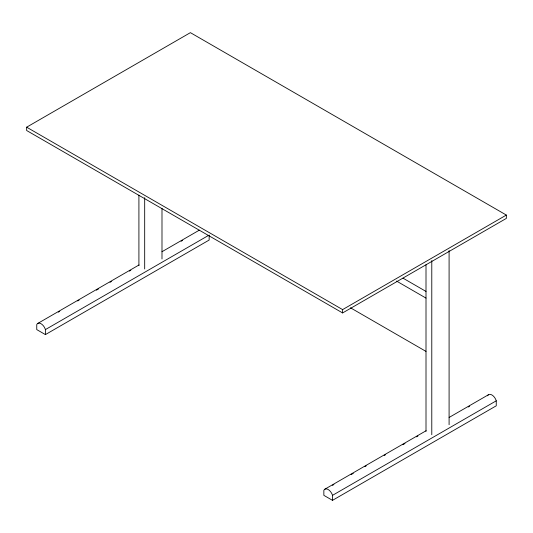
<?xml version="1.0" encoding="UTF-8"?>
<svg xmlns="http://www.w3.org/2000/svg" width="533" height="533" viewBox="0 0 533 533"><rect width="100%" height="100%" fill="white"/><g stroke="black" fill="none" stroke-linecap="round" stroke-linejoin="round"><path stroke-width="0.8" d="M26.65 127.187L190.394 32.653L506.35 215.066L506.35 218.397L342.606 312.938L26.65 130.518L26.65 127.187L342.606 309.606L506.35 215.066M37.763 323.438L139.033 264.968M162.012 251.703L199.362 230.143M58.297 312.158L59.729 311.332M77.685 300.965L79.124 300.132M96.36 290.185L98.512 288.939M110.005 282.303L111.444 281.477M129.392 271.11L130.832 270.278M181.107 241.256L182.539 240.43M45.405 329.594A6.629 3.831 60 0 0 41.074 323.764A6.629 3.831 60 0 0 36.75 324.597L36.75 329.594L45.405 334.597L45.405 329.594L208.436 235.473M45.405 334.597L209.149 240.057L209.149 235.06M324.864 489.187L426.127 430.724M449.112 417.459L488.614 394.653M332.465 485.376L333.905 484.55M351.14 474.597L353.292 473.351M364.785 466.721L366.218 465.889M384.173 455.522L385.612 454.696M402.848 444.742L405 443.496M416.493 436.867L417.932 436.034M468.201 407.012L469.64 406.179M332.505 495.35A6.629 3.831 60 0 0 328.175 489.521A6.629 3.831 60 0 0 323.851 490.353L323.851 495.35L332.505 500.347L332.505 495.35L496.25 400.816A6.629 3.831 60 0 0 491.926 394.98A6.629 3.831 60 0 0 487.595 395.812M332.505 500.347L496.25 405.813L496.25 400.816M403.001 278.153L426.027 291.444M396.512 281.064L426.007 298.1M350.461 307.788L426.007 351.407M449.092 250.59L449.092 424.714M431.783 260.584L431.783 434.708M426.007 264.714L426.007 431.377M342.606 309.606L342.606 312.938M161.992 208.383L161.992 258.958M144.683 197.643L144.683 268.958M138.913 195.145L138.913 265.621"/></g></svg>
